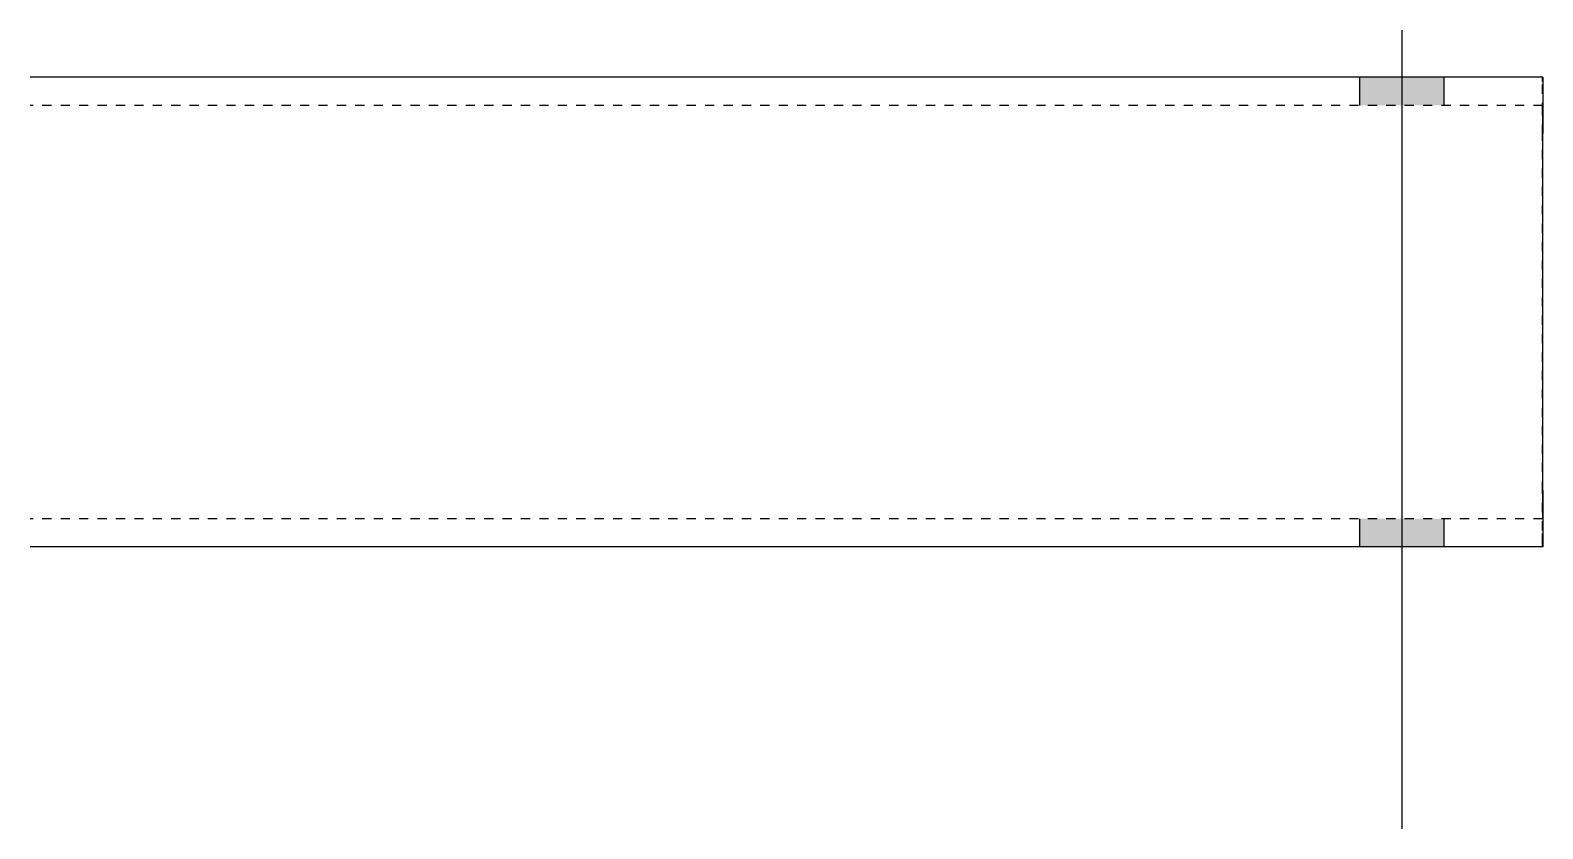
# Model space of a CAD drawing. Header units: millimetres. Extents: x 4 to 15104, y -24 to 217.
# Drawn here: x 14782.2 to 15104.2, y -24 to 146 of the extents above; entities that cross this region are included whole.
import ezdxf

# ---------------------------------------------------------------- set-up
doc = ezdxf.new("R2010")
doc.units = ezdxf.units.MM
doc.linetypes.add('DXK_LINE_DOT2', pattern=[3.9198, 1.9599, -1.9599])
doc.layers.add('STÅL', color=7, linetype='Continuous')

msp = doc.modelspace()

# ---------------------------------------------------------------- hatches: boundary and pattern name
at = {"layer": 'STÅL', "linetype": 'Continuous'}
for points in [[(15083.15, 136), (15065.15, 136), (15065.15, 130), (15083.15, 130)], [(15083.15, 136), (15065.15, 136), (15065.15, 130), (15083.15, 130)], [(15083.15, 42), (15065.15, 42), (15065.15, 36), (15083.15, 36)], [(15083.15, 42), (15065.15, 42), (15065.15, 36), (15083.15, 36)]]:
    msp.add_hatch(color=3, dxfattribs=at).paths.add_polyline_path(points)

# ---------------------------------------------------------------- linework, layer by layer
at = {"layer": 'STÅL', "color": 3, "linetype": 'Continuous'}
for p, q in [((15074.15, 146), (15074.15, -24)), ((15074.15, 146), (15074.15, -24)), ((15065.15, 136), (15065.15, 130)), ((15065.15, 136), (15065.15, 130)), ((15083.15, 136), (15083.15, 130)), ((15083.15, 136), (15083.15, 130)), ((15065.15, 42), (15065.15, 36)), ((15065.15, 42), (15065.15, 36)), ((15083.15, 42), (15083.15, 36)), ((15083.15, 42), (15083.15, 36))]:
    msp.add_line(p, q, dxfattribs=at)
at = {"layer": 'STÅL', "color": 2, "linetype": 'Continuous'}
for p, q in [((15104.18, 136), (14782.15, 136)), ((15104.18, 136), (15104.18, 135.09)), ((15104.18, 135.09), (15104.19, 132.49)), ((15104.19, 132.49), (15104.19, 128.59)), ((15104.19, 128.59), (15104.19, 124)), ((15104.19, 48), (15104.19, 124)), ((15104.19, 48), (15104.19, 43.41)), ((15104.19, 43.41), (15104.19, 39.51)), ((15104.19, 39.51), (15104.18, 36.91)), ((15104.18, 36), (14782.15, 36)), ((15104.18, 36.91), (15104.18, 36))]:
    msp.add_line(p, q, dxfattribs=at)
at = {"layer": 'STÅL', "color": 7, "linetype": 'DXK_LINE_DOT2'}
for p, q in [((15104.15, 135.09), (15104.15, 136)), ((15104.15, 132.49), (15104.15, 135.09)), ((15104.15, 128.59), (15104.15, 132.49)), ((15104.18, 130), (14782.15, 130)), ((15104.15, 129.54), (15104.15, 130)), ((15104.15, 128.59), (15104.15, 129.54)), ((15104.18, 129.54), (15104.18, 130)), ((15104.18, 128.59), (15104.18, 129.54)), ((15104.15, 128.24), (15104.15, 128.59)), ((15104.15, 124), (15104.15, 128.59)), ((15104.15, 128.24), (15104.15, 126.3)), ((15104.15, 126.3), (15104.15, 124)), ((15104.18, 126.3), (15104.18, 128.59)), ((15104.18, 124), (15104.18, 126.3)), ((15104.15, 48), (15104.15, 124)), ((15104.15, 48), (15104.15, 124)), ((15104.18, 48), (15104.18, 124)), ((15104.15, 48), (15104.15, 45.7)), ((15104.15, 43.41), (15104.15, 48)), ((15104.15, 45.7), (15104.15, 43.76)), ((15104.18, 45.7), (15104.18, 48)), ((15104.18, 43.76), (15104.18, 45.7)), ((15104.18, 42), (14782.15, 42)), ((15104.15, 43.76), (15104.15, 42.46)), ((15104.15, 39.51), (15104.15, 43.41)), ((15104.15, 42.46), (15104.15, 42)), ((15104.18, 42.46), (15104.18, 43.76)), ((15104.18, 42), (15104.18, 42.46)), ((15104.15, 36.91), (15104.15, 39.51)), ((15104.15, 36), (15104.15, 36.91))]:
    msp.add_line(p, q, dxfattribs=at)

doc.saveas('drawing.dxf')
